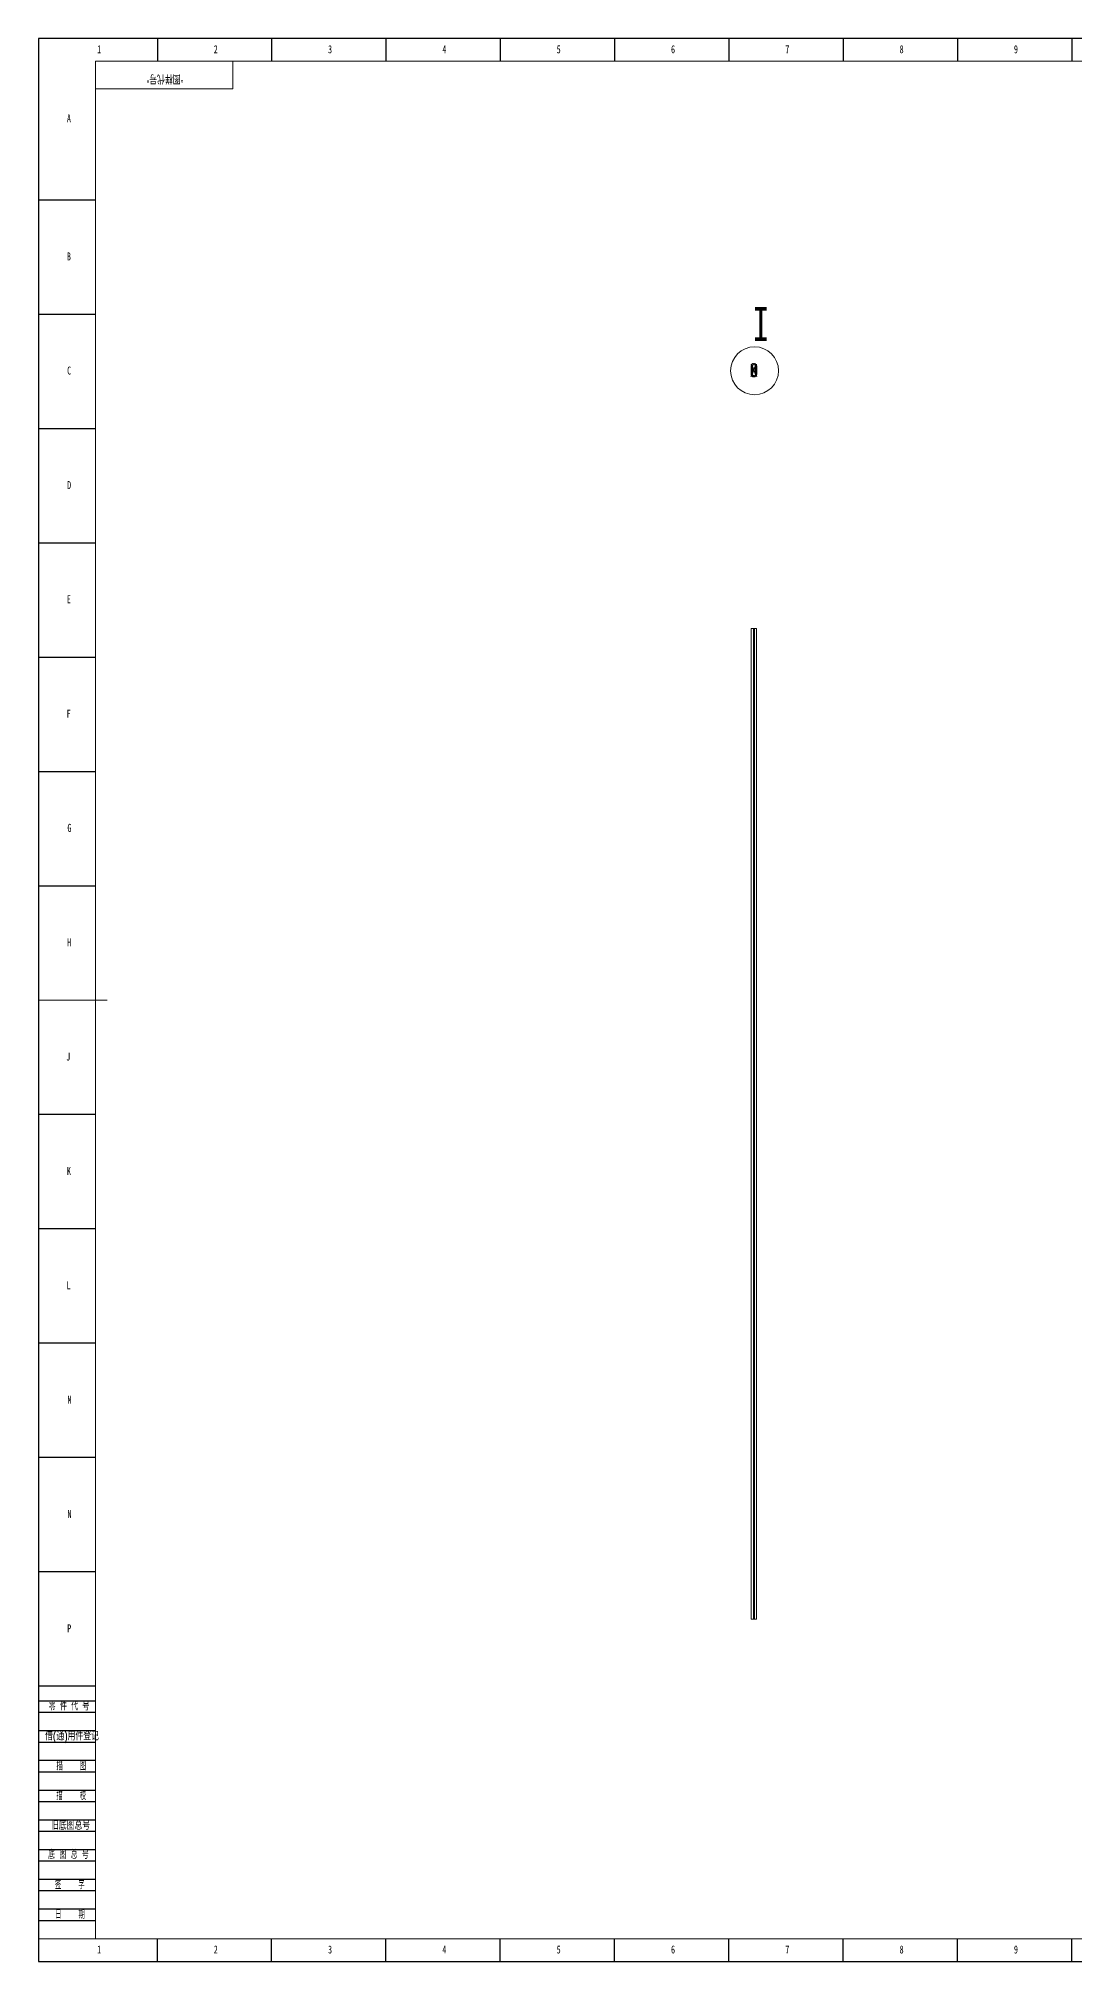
# Model space of a CAD drawing. Header units: millimetres. Extents: x 0 to 1189, y 0 to 841.
# Drawn here: x 0 to 453, y 0 to 841 of the extents above; entities that cross this region are included whole.
import ezdxf

# ---------------------------------------------------------------- set-up
doc = ezdxf.new("R2010")
doc.units = ezdxf.units.MM
doc.header["$PDSIZE"] = -1
doc.linetypes.add('CENTERX2', pattern=[20.32, 12.7, -2.54, 2.54, -2.54])
for name, color, linetype in [('10', 7, 'Continuous'), ('5', 7, 'Continuous'), ('9', 7, 'Continuous'), ('SLD-0', 7, 'Continuous')]:
    doc.layers.add(name, color=color, linetype=linetype)
doc.styles.add('SLDTEXTSTYLE0', font='TXT', dxfattribs={"width": 0.7, "bigfont": 'bigfont'})
doc.styles.add('SLDTEXTSTYLE2', font='TXT', dxfattribs={"width": 0.614286, "bigfont": 'bigfont'})
doc.styles.add('SLDTEXTSTYLE4', font='TXT', dxfattribs={"width": 0.566667, "bigfont": 'bigfont'})
doc.styles.add('SLDTEXTSTYLE5', font='TXT', dxfattribs={"width": 0.7})

msp = doc.modelspace()

# ---------------------------------------------------------------- linework, layer by layer
at = {"color": 7, "linetype": 'CENTERX2'}
for p, q in [((311.784, 698.7636), (314.1173, 693.0969)), ((311.784, 693.0969), (314.1173, 698.7636))]:
    msp.add_line(p, q, dxfattribs=at)
at = {"color": 7, "linetype": 'Continuous'}
for p, q in [((312.784, 698.7636), (313.1173, 698.7636)), ((311.784, 697.7636), (311.784, 694.0969)), ((312.784, 693.0969), (313.1173, 693.0969)), ((314.1173, 697.7636), (314.1173, 694.0969))]:
    msp.add_line(p, q, dxfattribs=at)
at = {"color": 7, "linetype": 'Continuous', "lineweight": 15}
for p, q in [((313.1173, 698.7636), (312.784, 698.7636)), ((312.784, 698.2636), (313.1173, 698.2636)), ((311.784, 697.7636), (311.784, 694.0969)), ((312.284, 693.9627), (312.284, 697.7636)), ((313.2516, 693.5969), (312.6497, 693.5969)), ((312.784, 693.0969), (313.1173, 693.0969)), ((313.6173, 697.7636), (313.6173, 693.9627)), ((314.1173, 694.0969), (314.1173, 697.7636)), ((311.784, 149.6882), (311.784, 583.0215)), ((312.784, 583.0215), (311.784, 583.0215)), ((312.784, 149.6882), (312.784, 583.0215)), ((313.1173, 583.0215), (312.784, 583.0215)), ((313.1173, 149.6882), (313.1173, 583.0215)), ((314.1173, 583.0215), (313.1173, 583.0215)), ((314.1173, 149.6882), (314.1173, 583.0215)), ((312.784, 149.6882), (311.784, 149.6882)), ((313.1173, 149.6882), (312.784, 149.6882)), ((314.1173, 149.6882), (313.1173, 149.6882))]:
    msp.add_line(p, q, dxfattribs=at)
at = {"color": 7, "linetype": 'Continuous', "lineweight": 0}
msp.add_circle((313.2217, 695.6756), 10.481, dxfattribs=at)
at = {"color": 7, "linetype": 'Continuous'}
for centre, start, end in [((312.784, 697.7636), 90, 180), ((313.1173, 697.7636), 0, 90), ((312.784, 694.0969), 180, 270), ((313.1173, 694.0969), 270, 0)]:
    msp.add_arc(centre, 1, start, end, dxfattribs=at)
at = {"color": 7, "linetype": 'Continuous', "lineweight": 15}
for centre, radius, start, end in [((312.784, 697.7636), 1, 90, 180), ((312.784, 697.7636), 0.5, 90, 180), ((313.1173, 697.7636), 1, 0, 90), ((313.1173, 697.7636), 0.5, 0, 90), ((312.784, 694.0969), 1, 180, 270), ((312.6497, 693.9627), 0.3657, 180, 270), ((313.1173, 694.0969), 1, 270, 0), ((313.2516, 693.9627), 0.3657, 270, 0)]:
    msp.add_arc(centre, radius, start, end, dxfattribs=at)
at = {"color": 7, "linetype": 'Continuous'}
msp.add_point((312.9506, 695.9303), dxfattribs=at)
at = {"layer": '5', "color": 7}
for p, q in [((1189, 841), (0, 841)), ((0, 841), (0, 0)), ((0, 114), (25, 114)), ((0, 109), (25, 109)), ((0, 101), (25, 101)), ((0, 96), (25, 96)), ((0, 88), (25, 88)), ((0, 83), (25, 83)), ((0, 75), (25, 75)), ((0, 70), (25, 70)), ((0, 62), (25, 62)), ((0, 57), (25, 57)), ((0, 49), (25, 49)), ((0, 44), (25, 44)), ((0, 36), (25, 36)), ((0, 31), (25, 31)), ((0, 23), (25, 23)), ((0, 18), (25, 18)), ((0, 0), (1189, 0))]:
    msp.add_line(p, q, dxfattribs=at)
at = {"layer": '5'}
for p, q in [((52, 841), (52, 831.0501)), ((102, 841), (102, 831.0501)), ((152, 841), (152, 831.0501)), ((202, 841), (202, 831.0501)), ((252, 841), (252, 831.0501)), ((302, 841), (302, 831.0501)), ((352, 841), (352, 831.0501)), ((402, 841), (402, 831.0501)), ((452, 841), (452, 831.0501)), ((0, 770.5), (25, 770.5)), ((0, 720.5), (25, 720.5)), ((0, 670.5), (25, 670.5)), ((0, 620.5), (25, 620.5)), ((0, 570.5), (25, 570.5)), ((0, 520.5), (25, 520.5)), ((0, 470.5), (25, 470.5)), ((0, 370.5), (25, 370.5)), ((0, 320.5), (25, 320.5)), ((0, 270.5), (25, 270.5)), ((0, 220.5), (25, 220.5)), ((0, 170.5), (25, 170.5)), ((0, 120.5), (25, 120.5)), ((52, 0), (52, 10)), ((102, 0), (102, 10)), ((152, 0), (152, 10)), ((202, 0), (202, 10)), ((252, 0), (252, 10)), ((302, 0), (302, 10)), ((352, 0), (352, 10)), ((402, 0), (402, 10)), ((452, 0), (452, 10))]:
    msp.add_line(p, q, dxfattribs=at)
at = {"layer": '5', "color": 7, "lineweight": 15}
for p, q in [((1179, 831.0501), (25, 831.0501)), ((25, 831.0501), (25, 10)), ((85, 819), (85, 831)), ((25, 819), (85, 819)), ((0, 10), (1179, 10))]:
    msp.add_line(p, q, dxfattribs=at)
at = {"layer": '5', "lineweight": 15}
msp.add_line((0, 420.5), (30, 420.5), dxfattribs=at)

# ---------------------------------------------------------------- texts
at = {"color": 7, "linetype": 'Continuous', "lineweight": 0, "insert": (312.3873, 723.5344), "char_height": 14.8167, "attachment_point": 1, "style": 'SLDTEXTSTYLE5'}
msp.add_mtext('I', dxfattribs=at)
at = {"layer": '10', "char_height": 3.5, "attachment_point": 2, "style": 'SLDTEXTSTYLE5'}
for s, insert in [('1', (26.5444, 838.0247)), ('2', (77.5444, 838.0247)), ('3', (127.5444, 838.0247)), ('4', (177.5444, 838.0247)), ('5', (227.5444, 838.0247)), ('6', (277.5469, 838.0247)), ('7', (327.5469, 838.0247)), ('8', (377.5469, 838.0247)), ('9', (427.5469, 838.0247)), ('A', (13.3203, 807.7747)), ('B', (13.3203, 747.4381)), ('C', (13.4273, 697.5247)), ('D', (13.4297, 647.4381)), ('E', (13.3179, 597.5247)), ('F', (13.2243, 547.4381)), ('G', (13.5391, 497.5247)), ('H', (13.4297, 447.4381)), ('J', (13.0153, 397.5247)), ('K', (13.3203, 347.4381)), ('L', (13.1806, 297.5247)), ('M', (13.5974, 247.4381)), ('N', (13.5488, 197.5247)), ('P', (13.4443, 147.4381)), ('1', (26.5444, 7.0247)), ('2', (77.5444, 7.0247)), ('3', (127.5444, 7.0247)), ('4', (177.5444, 7.0247)), ('5', (227.5444, 7.0247)), ('6', (277.5469, 7.0247)), ('7', (327.5469, 7.0247)), ('8', (377.5469, 7.0247)), ('9', (427.5469, 7.0247))]:
    msp.add_mtext(s, dxfattribs=dict(at, insert=insert))
at = {"layer": '9', "color": 7, "char_height": 3.5}
for s, insert, attachment_point, style in [('\\M+197EB \\M+18C8F \\M+191E3 \\M+18D86', (4.4822, 113.3599), 1, 'SLDTEXTSTYLE2'), ('\\M+18ED8(\\M+192CA)\\M+19770\\M+18C8F\\M+1936F记', (2.9328, 100.2756), 1, 'SLDTEXTSTYLE0'), ('\\M+19560    图', (14.3518, 87.176), 2, 'SLDTEXTSTYLE4'), ('\\M+19560    \\M+18D5A', (14.3193, 74.1365), 2, 'SLDTEXTSTYLE4'), ('\\M+18B8C\\M+192EA图总\\M+18D86', (5.4591, 61.2006), 1, 'SLDTEXTSTYLE0'), ('\\M+192EA 图 总 \\M+18D86', (4.2122, 48.4331), 1, 'SLDTEXTSTYLE2'), ('签    \\M+18E9A', (13.7057, 35.1926), 2, 'SLDTEXTSTYLE4'), ('\\M+193FA    \\M+18AFA', (13.7828, 22.2333), 2, 'SLDTEXTSTYLE4')]:
    msp.add_mtext(s, dxfattribs=dict(at, insert=insert, attachment_point=attachment_point, style=style))
at = {"layer": 'SLD-0', "insert": (55.3199, 821.7376), "char_height": 3.5, "attachment_point": 2, "rotation": 180, "style": 'SLDTEXTSTYLE0'}
msp.add_mtext('\\M+18167图样\\M+191E3\\M+18D86\\M+18168', dxfattribs=at)

doc.saveas('drawing.dxf')
